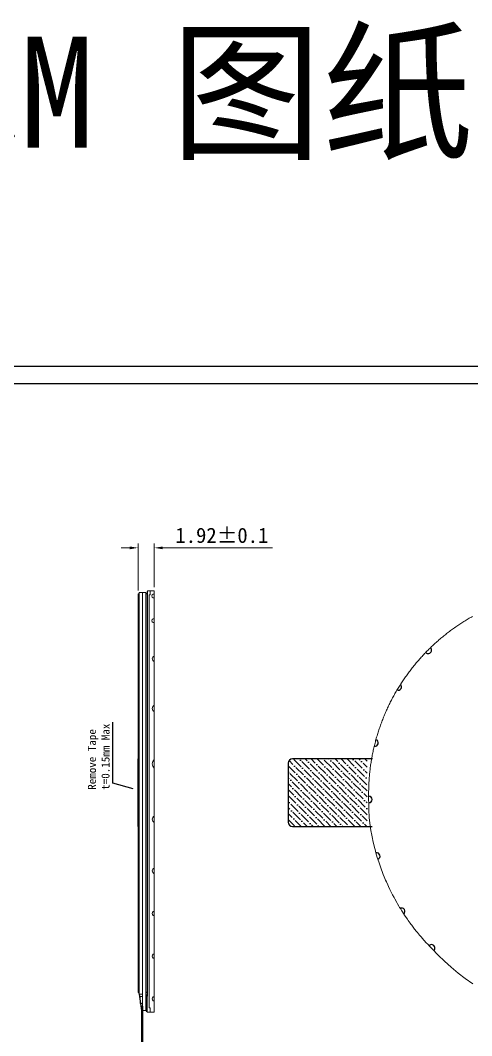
# Model space of a CAD drawing. Header units: millimetres. Extents: x 661 to 1565, y 210 to 444.
# Drawn here: x 1053.9 to 1107.4, y 323.8 to 444.2 of the extents above; entities that cross this region are included whole.
import ezdxf

# ---------------------------------------------------------------- set-up
doc = ezdxf.new("R2010")
doc.units = ezdxf.units.MM
for name, color, linetype in [('dim', 3, 'Continuous'), ('FPC-LED', 30, 'Continuous'), ('FRAME', 154, 'Continuous'), ('Index', 7, 'Continuous')]:
    doc.layers.add(name, color=color, linetype=linetype)
doc.layers.add('DIM1', color=7, linetype='Continuous', lineweight=13)
doc.layers.add('LAYOUT.drawing', color=140, linetype='Continuous', lineweight=100)
doc.styles.get("Standard").update_dxf_attribs({"font": 'txt', "bigfont": 'gbcbig.shx'})
doc.styles.add('宋体', font='')
doc.styles.add('工程', font='gbenor.shx', dxfattribs={"width": 1.25, "bigfont": 'gbcbig.shx'})
doc.styles.get('宋体').set_extended_font_data('SimSun')
doc.dimstyles.get("Standard").update_dxf_attribs({"dimtxt": 0.18, "dimasz": 0.18, "dimexe": 0.18, "dimexo": 0.0625, "dimgap": 0.09, "dimtad": 0, "dimzin": 0, "dimdsep": 46, "dimtxsty": 'Standard', "dimcen": 0, "dimadec": 0, "dimazin": 0, "dimtfac": 1, "dimtofl": 0, "dimtmove": 0, "dimatfit": 3, "dimfxl": 0, "dimtolj": 1, "dimtzin": 0, "dimarcsym": 0})
doc.dimstyles.new('标准', dxfattribs={"dimtxt": 2, "dimasz": 1.8, "dimexe": 0.5, "dimexo": 0.4, "dimgap": 0.1, "dimtad": 1, "dimzin": 1, "dimdsep": 46, "dimtxsty": '工程', "dimblk": 'CLOSEDBLANK', "dimcen": 0.09, "dimclrd": 3, "dimclre": 3, "dimclrt": 3, "dimadec": 0, "dimazin": 0, "dimtfac": 1, "dimtofl": 0, "dimtmove": 0, "dimatfit": 3, "dimldrblk": 'CLOSEDBLANK', "dimfxl": 0, "dimtolj": 1, "dimlwd": 0, "dimlwe": 0, "dimarcsym": 0})

# ---------------------------------------------------------------- blocks, each defined once
blk = doc.blocks.new('*D130')
at = {"color": 7, "lineweight": 0, "transparency": 16777216}
for p, q in [((1066.85, 381.67), (1065.85, 381.67)), ((1067.85, 376.61), (1067.85, 382.17)), ((1069.77, 376.99), (1069.77, 382.17)), ((1070.77, 381.67), (1083.8, 381.67))]:
    blk.add_line(p, q, dxfattribs=at)
at = {"color": 7, "transparency": 16777216}
for points in [[(1066.85, 381.83), (1066.85, 381.5), (1067.85, 381.67)], [(1070.77, 381.83), (1070.77, 381.5), (1069.77, 381.67)]]:
    blk.add_solid(points, dxfattribs=at)
at = {"layer": 'Defpoints', "color": 0, "transparency": 16777216}
for p in [(1069.77, 381.67), (1067.85, 376.21), (1069.77, 376.59)]:
    blk.add_point(p, dxfattribs=at)
at = {"color": 7, "transparency": 16777216, "insert": (1077.78, 383.14), "char_height": 1.5, "attachment_point": 5, "style": '宋体'}
blk.add_mtext('\\A1;{\\H1.2x;1.92%%P0.1}', dxfattribs=at)
blk = doc.blocks.new('_ClosedBlank')
at = {"color": 0, "linetype": 'ByBlock', "lineweight": -2}
for p, q in [((-1, 0.17), (0, 0)), ((-1, 0.17), (-1, -0.17)), ((0, 0), (-1, -0.17))]:
    blk.add_line(p, q, dxfattribs=at)

msp = doc.modelspace()

# ---------------------------------------------------------------- hatches: boundary and pattern name
at = {"layer": 'dim'}
h = msp.add_hatch(dxfattribs=at)
h.set_pattern_fill('ANSI36', color=5, scale=4, style=0)
h.set_pattern_definition([(135, (1795.3452, -4069.0098), (-0.265165043, 0.972271824), [1.25, -0.25, 0, -0.25])])
h.paths.add_polyline_path([(1085.64, 356.1378, -0.41421356), (1086.14, 356.6378), (1094.99, 356.6378), (1094.99, 348.6378), (1086.14, 348.6378, -0.41421356), (1085.64, 349.1378)])

# ---------------------------------------------------------------- linework, layer by layer
at = {"color": 6}
for p, q in [((1067.8486, 376.2071), (1067.8486, 328.9532)), ((1067.8486, 376.2071), (1067.9786, 376.2071)), ((1068.9086, 376.2071), (1068.7786, 376.2071)), ((1068.9086, 376.2071), (1068.9087, 328.9532)), ((1067.8486, 328.9532), (1067.9786, 328.9532)), ((1068.9086, 328.9532), (1068.7786, 328.9532)), ((1068.8186, 326.7418), (1068.8486, 326.7418))]:
    msp.add_line(p, q, dxfattribs=at)
at = {"color": 5, "lineweight": 0}
for p, q in [((1068.9086, 376.5058), (1068.9086, 328.9801)), ((1068.9086, 376.5058), (1068.9686, 376.5058)), ((1068.9086, 328.9801), (1068.8486, 327.9801)), ((1068.8486, 327.9801), (1068.8486, 326.7418)), ((1068.8486, 326.7418), (1068.9086, 326.7418))]:
    msp.add_line(p, q, dxfattribs=at)
at = {"lineweight": 0}
for p, q in [((1068.9686, 376.5858), (1069.2686, 376.5858)), ((1068.9686, 376.5858), (1068.9686, 328.978)), ((1068.9686, 328.978), (1068.9086, 327.978)), ((1068.9086, 327.978), (1068.9086, 326.632)), ((1068.9086, 326.632), (1069.3222, 326.632))]:
    msp.add_line(p, q, dxfattribs=at)
at = {"color": 7, "lineweight": 0}
for p, q in [((1069.7686, 376.5858), (1068.9686, 376.5858)), ((1069.1686, 376.0858), (1069.1686, 327.132)), ((1069.1686, 376.0858), (1069.2686, 376.0858)), ((1069.2686, 376.5858), (1069.2686, 376.0858)), ((1069.2686, 376.5858), (1069.7686, 376.5858)), ((1069.7686, 376.5858), (1069.7686, 326.632)), ((1069.1686, 327.132), (1069.2686, 327.132)), ((1069.2686, 326.632), (1069.2686, 327.132)), ((1069.2686, 326.632), (1069.7686, 326.632))]:
    msp.add_line(p, q, dxfattribs=at)
msp.add_line((1067.9786, 328.753), (1068.2486, 326.833))
at = {"color": 6, "lineweight": 0}
for q in [(1068.8186, 326.7418), (1068.8486, 327.8418)]:
    msp.add_line((1068.8186, 327.8418), q, dxfattribs=at)
at = {"color": 30}
for p, q in [((1068.2486, 327.333), (1068.3786, 327.333)), ((1068.2486, 326.833), (1068.3786, 326.833))]:
    msp.add_line(p, q, dxfattribs=at)
at = {"color": 5}
msp.add_lwpolyline([(1067.8486, 356.6378), (1067.7986, 356.6378), (1067.7986, 348.6378), (1067.8486, 348.6378)], close=True, dxfattribs=at)
at = {"color": 7, "lineweight": 0}
for centre, radius, start, end in [((1069.7084, 375.9726), 0.2318, 74.941099, 285.058901), ((1069.7084, 373.0259), 0.2318, 74.941099, 285.058901), ((1069.8544, 368.52), 0.3269, 105.213571, 254.786429), ((1069.9503, 362.6225), 0.4172, 115.817604, 244.182396), ((1070.1415, 356.0628), 0.62, 126.962635, 233.037365), ((1069.9503, 349.491), 0.4172, 115.817604, 244.182396), ((1069.8937, 343.3714), 0.3623, 110.186014, 249.813986), ((1069.7607, 338.3152), 0.2568, 88.224601, 271.775399), ((1069.7607, 333.259), 0.2568, 88.224601, 271.775399), ((1069.7607, 328.2029), 0.2568, 88.224601, 271.775399)]:
    msp.add_arc(centre, radius, start, end, dxfattribs=at)
at = {"color": 7}
for centre, start, end in [((1102.2341, 369.5352), 223.221977, 46.771541), ((1098.685, 365.1925), 249.973712, 46.771541), ((1095.9274, 358.5395), 257.73998, 73.401037), ((1095.1831, 351.8356), 271.662795, 91.152823), ((1095.1831, 351.8356), 268.847177, 88.337205), ((1096.133, 345.1141), 291.09844, 102.26002), ((1099.0878, 338.5713), 309.923463, 114.947123), ((1102.6369, 334.2286), 311.631475, 136.778023)]:
    msp.add_arc(centre, 0.4, start, end, dxfattribs=at)
at = {"layer": 'dim', "color": 5}
msp.add_lwpolyline([(1095.6543, 356.6378), (1086.14, 356.6378, 0.41421356), (1085.64, 356.1378), (1085.64, 349.1378, 0.41421356), (1086.14, 348.6378), (1095.5933, 348.6378)], format="xyb", dxfattribs=at)
at = {"layer": 'DIM1', "color": 4}
for p, q in [((1067.9786, 376.387), (1067.9786, 328.753)), ((1068.3786, 376.387), (1067.9786, 376.387)), ((1068.3786, 376.387), (1068.3786, 326.833)), ((1068.7786, 376.387), (1068.3786, 376.387)), ((1068.7786, 326.833), (1068.7786, 376.387)), ((1068.3786, 328.753), (1067.9786, 328.753)), ((1068.3786, 326.833), (1068.7786, 326.833))]:
    msp.add_line(p, q, dxfattribs=at)
at = {"layer": 'DIM1', "color": 0}
for p, q in [((1068.3786, 328.483), (1068.0786, 328.483)), ((1068.0786, 328.483), (1068.0786, 327.657)), ((1068.0786, 327.657), (1068.3786, 327.657))]:
    msp.add_line(p, q, dxfattribs=at)
at = {"layer": 'FPC-LED', "color": 30}
for p, q in [((1068.2486, 327.333), (1068.2486, 276.6291)), ((1068.3786, 327.333), (1068.3786, 276.6291))]:
    msp.add_line(p, q, dxfattribs=at)
at = {"layer": 'FRAME', "color": 7}
for points in [[(1248.4127, 403.1535), (964.745, 403.1535), (964.745, 221.2212), (1248.4127, 221.2212)], [(1246.4654, 222.7212), (966.6923, 222.7212), (966.6923, 401.1536), (1246.4654, 401.1536)]]:
    msp.add_lwpolyline(points, close=True, dxfattribs=at)
at = {"layer": 'LAYOUT.drawing', "color": 7, "linetype": 'Continuous', "lineweight": 9}
msp.add_lwpolyline([(1107.5137, 329.9933), (1106.6436, 330.611), (1105.7975, 331.2611), (1104.9765, 331.9427), (1104.1818, 332.6547), (1103.4145, 333.3962), (1102.6966, 334.1444), (1102.5784, 334.2618), (1102.4851, 334.3572), (1102.15, 334.7058), (1102.058, 334.805), (1101.7223, 335.1708), (1101.3883, 335.5522), (1101.2958, 335.6593), (1101.2205, 335.7495), (1100.9607, 336.0602), (1100.8681, 336.1752), (1100.6252, 336.4799), (1100.5339, 336.5963), (1100.2887, 336.919), (1100.1986, 337.0378), (1100.1141, 337.1545), (1099.8629, 337.5013), (1099.7701, 337.6351), (1099.5278, 337.9863), (1099.4387, 338.1209), (1099.1914, 338.4979), (1099.1035, 338.6381), (1098.9449, 338.8924), (1098.8561, 339.0356), (1098.7769, 339.1694), (1098.6083, 339.4538), (1098.5209, 339.6053), (1098.2729, 340.0468), (1098.1897, 340.203), (1098.0245, 340.5135), (1097.938, 340.6818), (1097.7764, 341.0032), (1097.6908, 341.1772), (1097.5267, 341.5229), (1097.4422, 341.7044), (1097.2787, 342.0701), (1097.1941, 342.2642), (1097.0298, 342.6556), (1096.9213, 342.9242), (1096.92, 342.9292), (1096.7819, 343.2804), (1096.6998, 343.5036), (1096.6175, 343.7277), (1096.5348, 343.9611), (1096.4527, 344.2017), (1096.3702, 344.4459), (1096.2061, 344.965), (1096.123, 345.2496), (1096.0418, 345.5282), (1095.9436, 345.8947), (1095.8778, 346.1442), (1095.7955, 346.4836), (1095.6866, 346.9513), (1095.6866, 346.9589), (1095.6321, 347.2084), (1095.5501, 347.6216), (1095.4508, 348.1626), (1095.3584, 348.737), (1095.2736, 349.3612), (1095.2445, 349.6922), (1095.2351, 349.9421), (1095.21, 350.4148), (1095.198, 350.8898), (1095.1891, 351.3627), (1095.1831, 351.8356), (1095.1802, 352.3086), (1095.1802, 352.5456), (1095.1806, 352.6926), (1095.182, 352.8401), (1095.1842, 352.9876), (1095.1874, 353.1351), (1095.1915, 353.2825), (1095.1965, 353.43), (1095.2023, 353.5774), (1095.2091, 353.7247), (1095.2168, 353.8721), (1095.2254, 354.0193), (1095.2349, 354.1665), (1095.2453, 354.3137), (1095.2566, 354.4608), (1095.2688, 354.6078), (1095.2819, 354.7547), (1095.2959, 354.9016), (1095.3108, 355.0483), (1095.3267, 355.195), (1095.3434, 355.3416), (1095.361, 355.4881), (1095.3795, 355.6344), (1095.3989, 355.7806), (1095.4192, 355.9267), (1095.4404, 356.0727), (1095.4625, 356.2186), (1095.4855, 356.3643), (1095.5093, 356.5099), (1095.5341, 356.6553), (1095.5598, 356.8006), (1095.5863, 356.9457), (1095.6138, 357.0906), (1095.6421, 357.2354), (1095.6713, 357.38), (1095.7015, 357.5244), (1095.7325, 357.6686), (1095.7643, 357.8127), (1095.7971, 357.9565), (1095.8307, 358.1001), (1095.8653, 358.2436), (1095.9007, 358.3868), (1095.937, 358.5298), (1095.9741, 358.6725), (1096.0122, 358.8151), (1096.0511, 358.9574), (1096.0908, 359.0994), (1096.1315, 359.2412), (1096.173, 359.3828), (1096.2154, 359.5241), (1096.2587, 359.6651), (1096.3028, 359.8059), (1096.3478, 359.9464), (1096.3936, 360.0866), (1096.4403, 360.2265), (1096.4879, 360.3662), (1096.5363, 360.5055), (1096.5856, 360.6446), (1096.6357, 360.7833), (1096.6867, 360.9217), (1096.7385, 361.0599), (1096.7912, 361.1976), (1096.8447, 361.3351), (1096.899, 361.4723), (1096.9542, 361.6091), (1097.0102, 361.7455), (1097.0671, 361.8816), (1097.1248, 362.0174), (1097.1834, 362.1528), (1097.2427, 362.2879), (1097.3029, 362.4225), (1097.364, 362.5568), (1097.4258, 362.6908), (1097.4885, 362.8243), (1097.5519, 362.9575), (1097.6162, 363.0903), (1097.6813, 363.2226), (1097.7473, 363.3546), (1097.814, 363.4862), (1097.8815, 363.6173), (1097.9499, 363.748), (1098.019, 363.8784), (1098.089, 364.0083), (1098.1597, 364.1377), (1098.2312, 364.2667), (1098.3035, 364.3953), (1098.3766, 364.5234), (1098.4505, 364.6511), (1098.5252, 364.7783), (1098.6006, 364.9051), (1098.6769, 365.0314), (1098.7539, 365.1572), (1098.8316, 365.2826), (1098.9102, 365.4075), (1098.9895, 365.5319), (1099.0696, 365.6558), (1099.1504, 365.7792), (1099.232, 365.9021), (1099.3143, 366.0245), (1099.3974, 366.1464), (1099.4812, 366.2678), (1099.5658, 366.3886), (1099.6511, 366.509), (1099.7372, 366.6288), (1099.8239, 366.7481), (1099.9114, 366.8668), (1099.9997, 366.9851), (1100.0887, 367.1027), (1100.1783, 367.2199), (1100.2687, 367.3364), (1100.3599, 367.4525), (1100.4517, 367.5679), (1100.5442, 367.6828), (1100.6374, 367.7971), (1100.7314, 367.9109), (1100.826, 368.024), (1100.9213, 368.1366), (1101.0174, 368.2486), (1101.114, 368.36), (1101.2114, 368.4709), (1101.3095, 368.5811), (1101.4082, 368.6907), (1101.5076, 368.7997), (1101.6077, 368.9081), (1101.7084, 369.0158), (1101.8098, 369.123), (1101.9119, 369.2295), (1102.0146, 369.3354), (1102.1179, 369.4407), (1102.2219, 369.5453), (1102.3265, 369.6493), (1102.4318, 369.7526), (1102.5377, 369.8553), (1102.6442, 369.9574), (1102.7514, 370.0588), (1102.8592, 370.1595), (1102.9675, 370.2596), (1103.0765, 370.359), (1103.1862, 370.4577), (1103.2964, 370.5558), (1103.4072, 370.6532), (1103.5186, 370.7499), (1103.6306, 370.8459), (1103.7432, 370.9412), (1103.8563, 371.0358), (1103.9701, 371.1298), (1104.0844, 371.223), (1104.1993, 371.3155), (1104.3148, 371.4074), (1104.4308, 371.4985), (1104.5473, 371.5889), (1104.6645, 371.6786), (1104.7821, 371.7675), (1104.9004, 371.8558), (1105.0191, 371.9433), (1105.1384, 372.0301), (1105.2582, 372.1161), (1105.3786, 372.2014), (1105.4995, 372.286), (1105.6208, 372.3698), (1105.7427, 372.4529), (1105.8651, 372.5352), (1105.9881, 372.6168), (1106.1115, 372.6976), (1106.2354, 372.7777), (1106.3597, 372.857), (1106.4846, 372.9356), (1106.61, 373.0133), (1106.7358, 373.0903), (1106.8621, 373.1666), (1106.9889, 373.242), (1107.1161, 373.3167), (1107.2438, 373.3906), (1107.3719, 373.4637), (1107.5005, 373.536)], dxfattribs=at)

# ---------------------------------------------------------------- texts
at = {"style": '宋体'}
msp.add_text('LCM 图纸', height=13.17152, dxfattribs=at).set_placement((1035.8526, 429.0995))
at = {"layer": 'Index', "insert": (1063.189, 352.9885), "char_height": 0.96, "attachment_point": 4, "rotation": 90, "style": '宋体'}
msp.add_mtext('Remove Tape\\Pt=0.15mm Max', dxfattribs=at)

# ---------------------------------------------------------------- dimensions: what is measured, and where the dimension line sits
dim = msp.add_linear_dim(base=(1069.7686, 381.6671), p1=(1067.8486, 376.2071), p2=(1069.7686, 376.5858), text='{\\H1.2x;<>%%P0.1}', dimstyle='标准', override={"dimtxt": 1.5, "dimasz": 1, "dimgap": 0.5, "dimtxsty": '宋体', "dimsah": 1, "dimclrd": 7, "dimclre": 7, "dimclrt": 7})
dim.commit()
dim.dimension.update_dxf_attribs({"geometry": '*D130', "text_midpoint": (1077.7843, 381.6671), "dimtype": 160})

# ---------------------------------------------------------------- leaders
at = {"layer": 'Index'}
msp.add_leader([(1067.2593, 353.1084), (1064.8445, 353.7554), (1064.8445, 360.9966)], dimstyle='Standard', override={"dimtxt": 0.5, "dimasz": 0.5, "dimexe": 0.5, "dimexo": 0.5, "dimgap": 0.1, "dimtih": 0, "dimdec": 3, "dimtxsty": '宋体', "dimclrd": 0}, dxfattribs=at)

doc.saveas('drawing.dxf')
